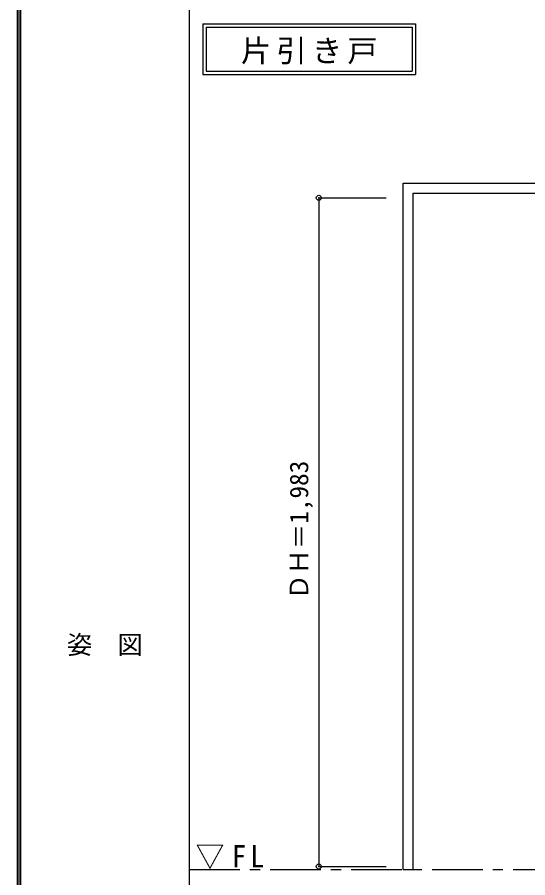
# Model space of a CAD drawing. Units: millimetres, scale not verified. Extents: x -6000 to 5700, y -4307 to 4260.
# Drawn here: x -6000 to -4486, y -2588 to -36 of the extents above; entities that cross this region are included whole.
import ezdxf
from ezdxf.enums import TextEntityAlignment as Align

# ---------------------------------------------------------------- set-up
doc = ezdxf.new("R2010")
doc.units = ezdxf.units.MM
doc.header["$LTSCALE"] = 30
doc.header["$PDMODE"] = 32
doc.header["$PDSIZE"] = 15
doc.linetypes.add('CHAIN1', pattern=[8, 5, -1, 1, -1])
for name, color, linetype in [('0-1_通り芯', 4, 'CHAIN1'), ('0-4_枠', 3, 'Continuous'), ('0-A_文字', 7, 'Continuous'), ('0-B_寸法', 7, 'Continuous'), ('F-1_枠', 6, 'Continuous'), ('F-A_文字', 7, 'Continuous')]:
    doc.layers.add(name, color=color, linetype=linetype)
doc.styles.add('ＭＳ ゴシック', font='')
doc.styles.get('ＭＳ ゴシック').set_extended_font_data('MS Gothic')

msp = doc.modelspace()

# ---------------------------------------------------------------- linework, layer by layer
at = {"layer": '0-1_通り芯', "color": 7}
msp.add_line((-5490, -2562.5), (3233.5, -2562.5), dxfattribs=at)
at = {"layer": '0-4_枠'}
for p, q in [((-4855.75, -2562.5), (-4855.75, -527.5)), ((-4855.75, -527.5), (-3031.75, -527.5)), ((-4825.75, -557.5), (-3061.75, -557.5)), ((-4825.75, -2562.5), (-4825.75, -557.5)), ((-4855.75, -2562.5), (-4825.75, -2562.5))]:
    msp.add_line(p, q, dxfattribs=at)
at = {"layer": '0-A_文字'}
for p, q in [((-5450, -55.5), (-5450, -205.5)), ((-5440, -65.5), (-5440, -195.5)), ((-5440, -65.5), (-4828.97, -65.5)), ((-4828.97, -65.5), (-4828.97, -195.5)), ((-5440, -195.5), (-4828.97, -195.5)), ((-5450, -205.5), (-4818.97, -205.5))]:
    msp.add_line(p, q, dxfattribs=at)
msp.add_lwpolyline([(-5450, -55.5), (-4818.97, -55.5), (-4818.97, -205.5)], dxfattribs=at)
at = {"layer": '0-B_寸法', "color": 4}
for p, q in [((-5105.75, -571), (-5105.75, -2554)), ((-5105.75, -571), (-4905.75, -571)), ((-5105.75, -2554), (-4905.75, -2554))]:
    msp.add_line(p, q, dxfattribs=at)
at = {"layer": '0-B_寸法'}
for p in [(-5105.75, -571), (-5105.75, -2554)]:
    msp.add_point(p, dxfattribs=at)
at = {"layer": 'F-1_枠'}
for p, q in [((-6000, 4175), (-6000, -4205)), ((-5995, 4175), (-5995, -4205)), ((-5990, 4175), (-5990, -4205)), ((-5490, 4175), (-5490, -3790))]:
    msp.add_line(p, q, dxfattribs=at)

# ---------------------------------------------------------------- texts
at = {"layer": '0-A_文字', "char_height": 65.98, "attachment_point": 7, "style": 'ＭＳ ゴシック'}
for s, insert in [('\\T1.17;片引き戸', (-5336.98, -175.5)), ('\\T1.26;\\W0.95;▽FL', (-5471.25, -2562.5))]:
    msp.add_mtext(s, dxfattribs=dict(at, insert=insert))
at = {"layer": '0-B_寸法', "style": 'ＭＳ ゴシック'}
msp.add_text('ＤＨ＝1,983', height=54.99, rotation=90, dxfattribs=at).set_placement((-5120.75, -1762.75), align=Align.BOTTOM_LEFT)
at = {"layer": 'F-A_文字', "style": 'ＭＳ ゴシック'}
msp.add_text('姿\u3000図', height=54.99, dxfattribs=at).set_placement((-5852.5, -1940.25), align=Align.BOTTOM_LEFT)

doc.saveas('drawing.dxf')
